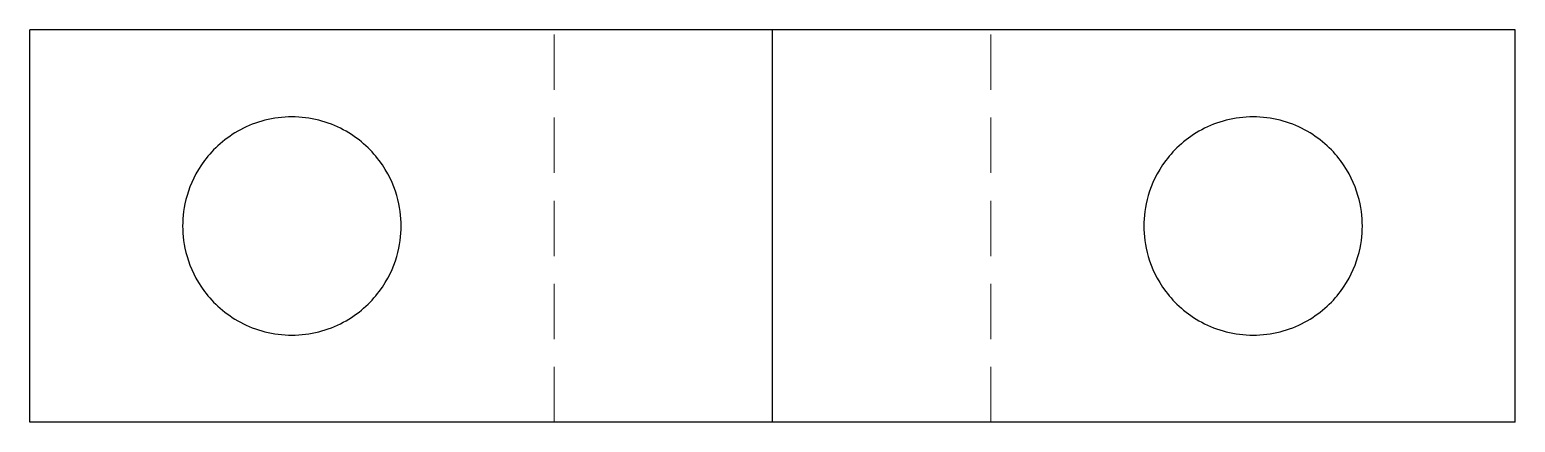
# Model space of a CAD drawing. Header units: millimetres. Extents: x 349 to 492, y 233 to 361.
# Drawn here: x 348.64 to 382.64, y 339.88 to 348.88 of the extents above.
import ezdxf

# ---------------------------------------------------------------- set-up
doc = ezdxf.new("R2010")
doc.units = ezdxf.units.MM
doc.linetypes.add('HIDDEN', pattern=[1.905, 1.27, -0.635])

msp = doc.modelspace()

# ---------------------------------------------------------------- linework, layer by layer
at = {"color": 7, "linetype": 'Continuous', "lineweight": 25}
for p, q in [((348.639, 339.88), (348.639, 348.88)), ((365.639, 348.88), (348.639, 348.88)), ((365.639, 339.88), (365.639, 348.88)), ((382.639, 348.88), (365.639, 348.88)), ((382.639, 339.88), (382.639, 348.88)), ((365.639, 339.88), (348.639, 339.88)), ((382.639, 339.88), (365.639, 339.88))]:
    msp.add_line(p, q, dxfattribs=at)
at = {"color": 7, "linetype": 'HIDDEN', "lineweight": 18}
for p, q in [((360.639, 339.88), (360.639, 348.88)), ((370.639, 339.88), (370.639, 348.88))]:
    msp.add_line(p, q, dxfattribs=at)
at = {"color": 7, "linetype": 'Continuous', "lineweight": 25}
for points in [[(357.139, 344.38), (357.139, 344.588), (357.114, 344.824), (356.964, 345.336), (356.839, 345.613), (356.439, 346.147), (356.162, 346.401), (355.642, 346.678), (355.453, 346.753), (355.056, 346.854), (354.847, 346.88), (354.431, 346.88), (354.222, 346.854), (353.825, 346.753), (353.636, 346.678), (353.117, 346.401), (352.839, 346.147), (352.439, 345.613), (352.314, 345.336), (352.164, 344.824), (352.139, 344.588), (352.139, 344.38)], [(379.139, 344.38), (379.139, 344.588), (379.114, 344.824), (378.964, 345.336), (378.839, 345.613), (378.439, 346.147), (378.162, 346.401), (377.642, 346.678), (377.453, 346.753), (377.056, 346.854), (376.847, 346.88), (376.431, 346.88), (376.222, 346.854), (375.825, 346.753), (375.636, 346.678), (375.117, 346.401), (374.839, 346.147), (374.439, 345.613), (374.314, 345.336), (374.164, 344.824), (374.139, 344.588), (374.139, 344.38)], [(352.139, 344.38), (352.139, 344.172), (352.164, 343.936), (352.314, 343.424), (352.439, 343.147), (352.839, 342.613), (353.117, 342.359), (353.636, 342.082), (353.825, 342.007), (354.222, 341.906), (354.431, 341.88), (354.847, 341.88), (355.056, 341.906), (355.453, 342.007), (355.642, 342.082), (356.162, 342.359), (356.439, 342.613), (356.839, 343.147), (356.964, 343.424), (357.114, 343.936), (357.139, 344.172), (357.139, 344.38)], [(374.139, 344.38), (374.139, 344.172), (374.164, 343.936), (374.314, 343.424), (374.439, 343.147), (374.839, 342.613), (375.117, 342.359), (375.636, 342.082), (375.825, 342.007), (376.222, 341.906), (376.431, 341.88), (376.847, 341.88), (377.056, 341.906), (377.453, 342.007), (377.642, 342.082), (378.162, 342.359), (378.439, 342.613), (378.839, 343.147), (378.964, 343.424), (379.114, 343.936), (379.139, 344.172), (379.139, 344.38)]]:
    msp.add_open_spline(points, degree=3, knots=[0, 0, 0, 0, 0.125, 0.125, 0.25, 0.25, 0.375, 0.375, 0.4375, 0.4375, 0.5, 0.5, 0.5625, 0.5625, 0.625, 0.625, 0.75, 0.75, 0.875, 0.875, 1, 1, 1, 1], dxfattribs=at)

doc.saveas('drawing.dxf')
